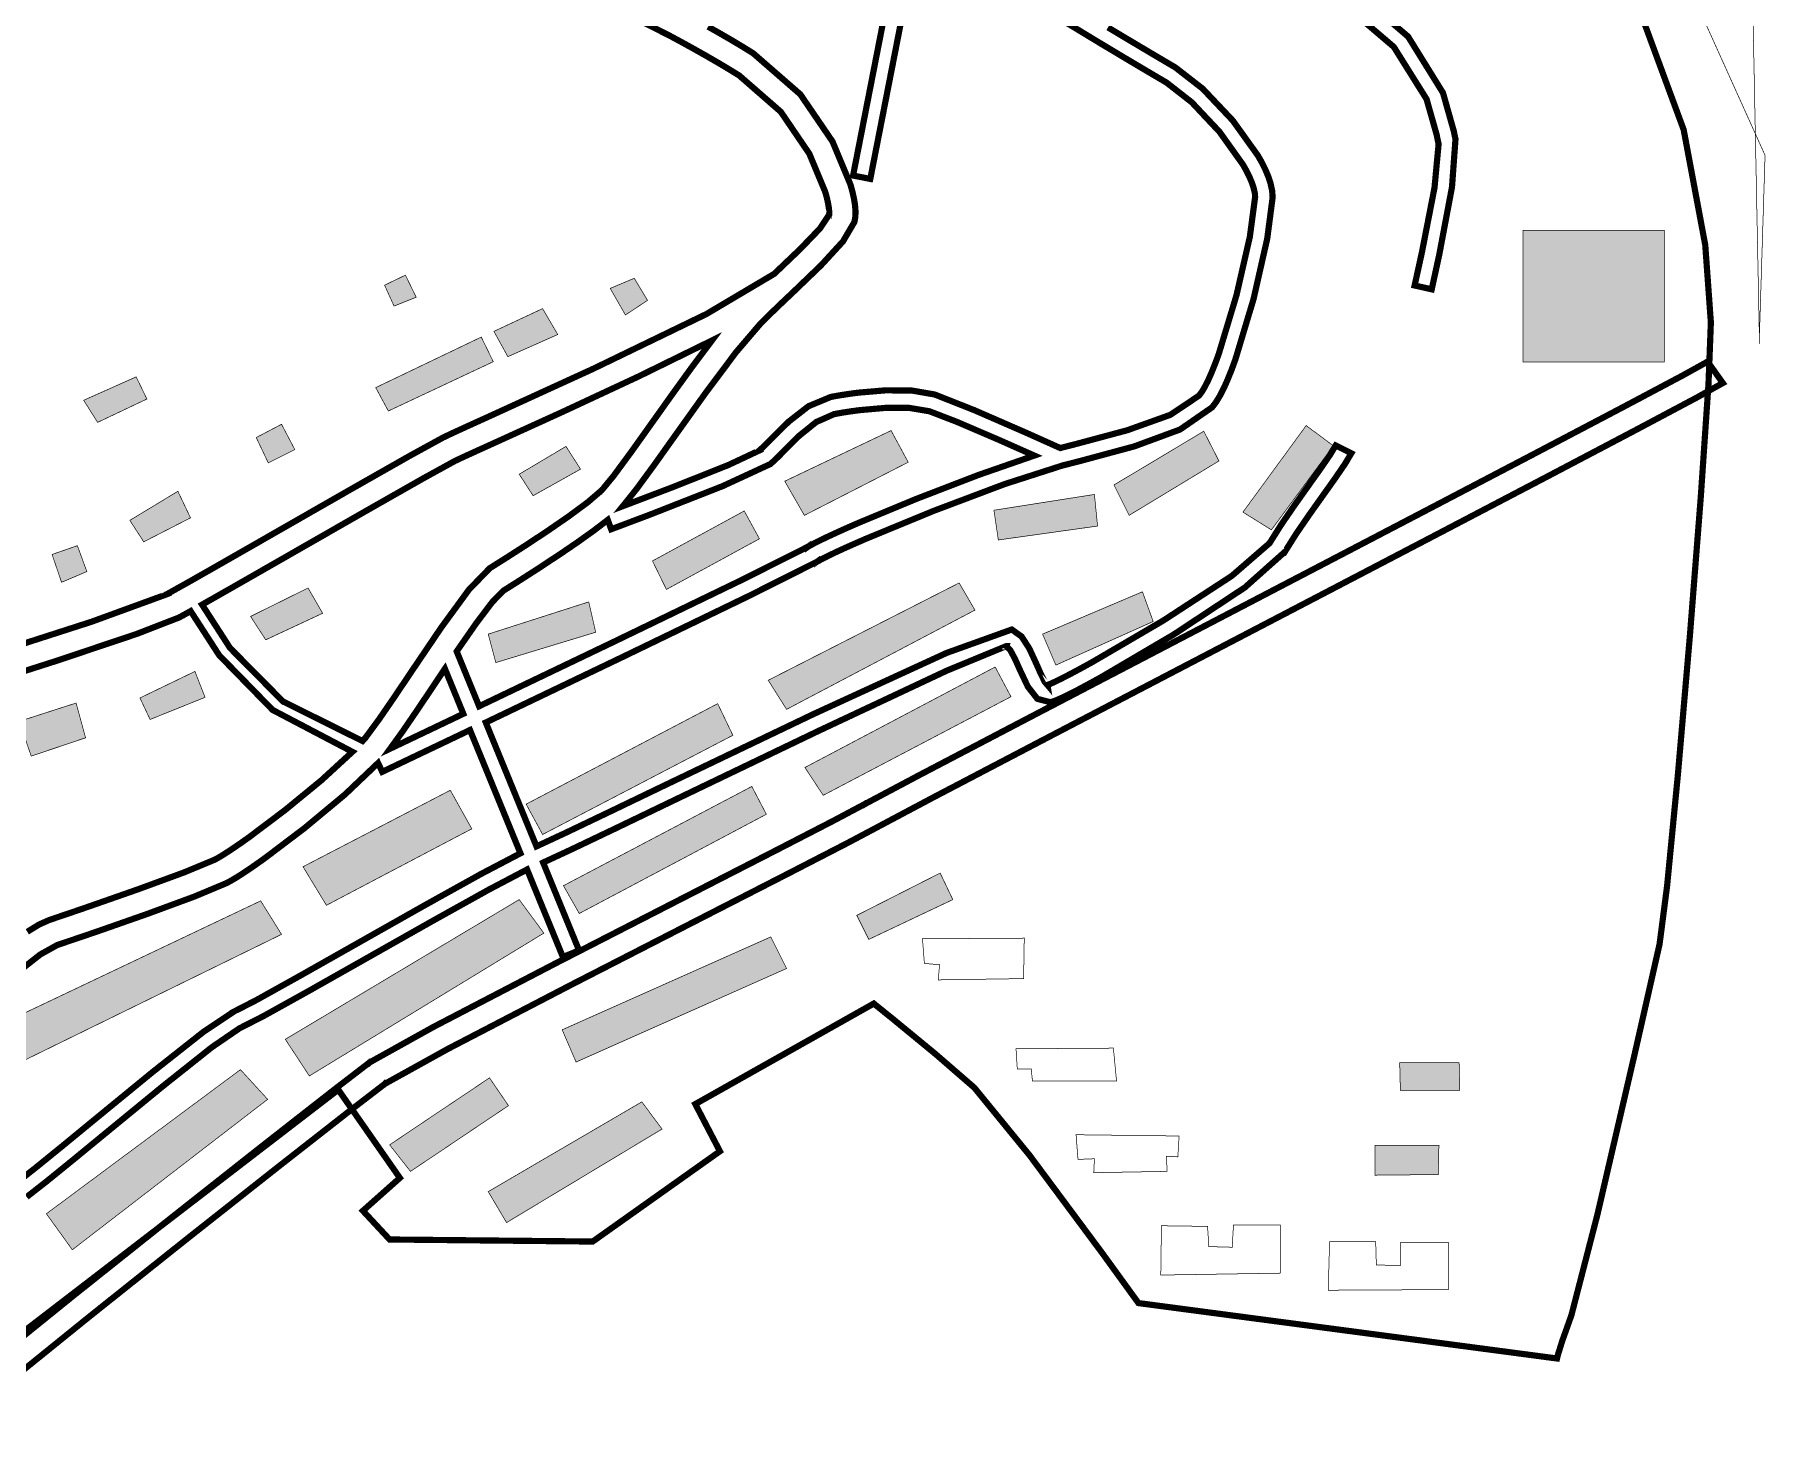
# Model space of a CAD drawing. Extents: x -14.6 to 30.8, y -26 to 29.
# Drawn here: x 23.08 to 30.84, y -12.91 to -6.64 of the extents above; entities that cross this region are included whole.
import ezdxf

# ---------------------------------------------------------------- set-up
doc = ezdxf.new("R2010")
doc.units = 0
doc.header["$LTSCALE"] = 0.000394
doc.linetypes.add('DASHED', pattern=[3e-06, 2e-06, -1e-06])
for name, color, linetype in [('CW_1001', 7, 'CONTINUOUS'), ('CW_1002', 7, 'CONTINUOUS'), ('CW_2001', 7, 'CONTINUOUS'), ('CW_2002', 7, 'CONTINUOUS'), ('CW_2006', 7, 'CONTINUOUS'), ('CW_2007', 7, 'CONTINUOUS')]:
    doc.layers.add(name, color=color, linetype=linetype)

msp = doc.modelspace()

# ---------------------------------------------------------------- linework, layer by layer
at = {"layer": 'CW_1001', "color": 1, "linetype": 'DASHED', "const_width": 0.02778}
msp.add_lwpolyline([(30.242988, -6.449752), (30.470622, -7.066886), (30.567401, -7.583834), (30.592618, -7.931079), (30.581969, -8.206591), (30.547296, -8.71519), (30.49831, -9.338799), (30.444724, -9.959341), (30.396249, -10.45874), (30.362598, -10.718917), (30.251848, -11.207922), (30.083849, -11.932058), (29.966965, -12.38426), (29.925731, -12.499781), (29.906989, -12.560097), (29.902559, -12.577476), (28.025598, -12.329055), (27.863392, -12.105169), (27.537616, -11.666598), (27.289535, -11.362972), (27.115402, -11.212011), (26.926956, -11.056961), (26.838697, -10.98574), (26.038228, -11.436579), (26.148638, -11.648197), (25.578189, -12.053031), (24.667311, -12.043831), (24.547701, -11.91502), (24.713315, -11.767807), (24.437291, -11.372173), (22.449921, -12.899504)], dxfattribs=at)
at = {"layer": 'CW_1002', "color": 1, "linetype": 'CONTINUOUS', "const_width": 0.007874}
for points in [[(27.041866, -6.168949), (26.823012, -7.287425), (26.745807, -7.272354), (26.97137, -6.119598)], [(28.883559, -6.348339), (29.234733, -6.649158), (29.391368, -6.90154), (29.440051, -7.074236), (29.442638, -7.087513), (29.445037, -7.098939), (29.447382, -7.108319), (29.447406, -7.108402), (29.431641, -7.324157), (29.374453, -7.627722), (29.34072, -7.782583), (29.26413, -7.765354), (29.296869, -7.616268), (29.353278, -7.32705), (29.371744, -7.129929), (29.37172, -7.129846), (29.368742, -7.118062), (29.365862, -7.104466), (29.362846, -7.089), (29.317629, -6.929637), (29.170788, -6.695434), (28.84039, -6.41378)], [(22.715624, -9.471577), (23.330936, -9.27338), (23.667016, -9.150724), (23.667083, -9.150697), (23.667079, -9.150693), (23.780372, -9.087348), (23.968329, -8.980204), (24.198898, -8.848138), (24.50238, -8.674387), (24.759492, -8.528374), (24.906803, -8.44761), (24.90685, -8.447587), (24.949515, -8.427302), (25.016955, -8.39641), (25.106016, -8.356035), (25.580406, -8.139002), (26.088015, -7.893483), (26.392201, -7.713185), (26.396429, -7.709201), (26.509375, -7.601346), (26.596521, -7.510639), (26.63837, -7.448276), (26.638394, -7.448193), (26.638445, -7.448209), (26.639055, -7.442065), (26.638676, -7.432259), (26.637307, -7.418953), (26.633866, -7.397386), (26.628555, -7.373214), (26.621358, -7.34672), (26.549645, -7.17452), (26.421812, -6.986557), (26.235146, -6.823732), (26.234933, -6.823598), (26.190122, -6.795948), (26.141355, -6.766879), (26.089102, -6.736622), (26.033417, -6.70516), (25.978418, -6.674796), (25.924402, -6.645661), (25.632746, -6.497735)], [(26.147693, -6.634197), (26.199218, -6.664082), (26.249332, -6.69405), (26.297681, -6.723945), (26.297894, -6.724079), (26.509123, -6.907999), (26.653557, -7.119771), (26.73439, -7.3135), (26.743455, -7.34688), (26.75015, -7.377386), (26.754496, -7.404654), (26.756719, -7.433505), (26.755835, -7.458867), (26.75189, -7.48026), (26.75189, -7.480492), (26.751866, -7.480575), (26.700367, -7.56794), (26.602181, -7.674928), (26.477169, -7.795012), (26.42972, -7.839921), (26.381385, -7.886276), (26.332248, -7.93461), (26.332083, -7.934776), (26.22108, -8.064676), (26.085336, -8.246156), (25.944583, -8.443059), (25.852035, -8.572913), (25.772849, -8.680825), (25.713146, -8.755075), (25.939154, -8.66905), (26.186157, -8.570728), (26.32537, -8.505346), (26.325311, -8.505272), (26.340958, -8.491407), (26.359596, -8.47303), (26.380744, -8.451346), (26.456565, -8.376429), (26.546192, -8.306717), (26.64622, -8.265161), (26.646346, -8.265138), (26.664011, -8.261889), (26.683416, -8.25855), (26.704504, -8.25515), (26.727029, -8.251737), (26.748833, -8.248663), (26.769665, -8.245988), (26.891248, -8.235651), (27.010305, -8.236698), (27.111748, -8.254335), (27.287481, -8.323695), (27.519074, -8.424519), (27.675028, -8.494417), (27.696714, -8.488829), (27.721221, -8.482543), (27.747165, -8.475898), (27.975715, -8.414519), (28.168036, -8.345681), (28.296953, -8.259606), (28.296976, -8.259579), (28.309833, -8.242587), (28.323529, -8.21955), (28.337921, -8.191059), (28.353745, -8.155537), (28.369782, -8.115566), (28.385898, -8.071768), (28.465325, -7.808633), (28.525116, -7.547006), (28.548724, -7.369181), (28.548724, -7.369138), (28.548878, -7.369138), (28.547072, -7.349128), (28.541853, -7.32673), (28.533504, -7.302248), (28.522736, -7.276994), (28.509633, -7.250686), (28.494421, -7.223547), (28.388958, -7.075996), (28.2645, -6.943671), (28.151717, -6.855516), (28.151598, -6.855445), (28.124249, -6.839428), (28.086504, -6.817208), (28.040079, -6.789756), (27.986848, -6.758135), (27.922946, -6.720007), (27.848626, -6.67548), (27.575844, -6.510002)], [(27.888917, -6.608118), (27.955803, -6.648166), (28.020259, -6.686582), (28.080063, -6.722087), (28.128852, -6.750949), (28.16609, -6.772891), (28.191016, -6.787496), (28.191244, -6.787634), (28.313977, -6.883203), (28.448668, -7.025679), (28.562091, -7.18387), (28.579342, -7.214684), (28.594299, -7.244788), (28.606709, -7.273949), (28.617896, -7.307344), (28.62489, -7.339181), (28.627311, -7.369138), (28.627465, -7.369138), (28.627465, -7.369181), (28.603188, -7.5549), (28.541702, -7.826322), (28.460024, -8.097909), (28.443038, -8.144025), (28.425978, -8.186458), (28.408969, -8.224587), (28.39103, -8.259765), (28.373141, -8.28918), (28.355417, -8.312177), (28.355394, -8.312205), (28.212087, -8.411368), (28.00711, -8.486913), (27.766543, -8.551866), (27.741928, -8.55818), (27.714382, -8.565286), (27.681323, -8.573878), (27.681016, -8.574035), (27.680906, -8.574063), (27.680886, -8.573992), (27.425818, -8.655977), (27.105462, -8.776873), (26.802264, -8.901835), (26.750922, -8.924228), (26.705521, -8.944497), (26.666717, -8.962362), (26.633115, -8.978482), (26.605411, -8.992538), (26.584193, -9.00428), (26.584193, -9.004276), (26.58415, -9.004307), (26.281233, -9.156458), (25.707538, -9.433759), (25.098646, -9.725256), (25.326063, -10.28087), (25.456252, -10.220247), (25.654351, -10.125629), (25.901413, -10.006783), (26.568294, -9.687568), (27.165031, -9.413398), (27.457469, -9.30828), (27.45761, -9.308327), (27.457764, -9.308327), (27.501711, -9.340004), (27.536233, -9.393601), (27.56587, -9.457764), (27.587345, -9.506197), (27.605494, -9.542887), (27.61728, -9.556756), (27.617276, -9.556732), (27.628784, -9.552726), (27.649753, -9.543262), (27.67928, -9.528815), (27.719018, -9.508383), (27.765664, -9.483462), (27.818256, -9.454563), (28.136464, -9.268403), (28.444733, -9.067475), (28.613634, -8.921024), (28.613689, -8.920929), (28.613689, -8.920776), (28.665449, -8.838568), (28.727231, -8.748507), (28.791248, -8.658402), (28.843136, -8.585439), (28.884744, -8.524809), (28.910197, -8.482673), (28.980323, -8.517736), (28.952268, -8.564817), (28.908747, -8.628604), (28.855224, -8.703921), (28.792744, -8.791868), (28.73238, -8.879882), (28.681665, -8.960453), (28.681598, -8.960413), (28.50314, -9.119438), (28.183885, -9.330556), (27.856398, -9.523154), (27.803512, -9.552196), (27.755832, -9.577634), (27.714343, -9.598941), (27.67766, -9.616587), (27.649368, -9.628543), (27.630504, -9.634244), (27.63035, -9.634244), (27.630209, -9.634268), (27.572364, -9.619227), (27.529497, -9.564392), (27.493894, -9.489134), (27.472167, -9.440673), (27.451407, -9.401814), (27.43285, -9.38276), (27.432866, -9.382713), (27.432862, -9.382713), (27.166417, -9.49262), (26.588609, -9.764054), (25.935555, -10.077524), (25.687928, -10.19663), (25.488564, -10.291793), (25.355787, -10.353492), (25.517051, -10.747488), (25.444461, -10.777016), (25.283811, -10.38452), (25.111082, -10.475466), (24.85374, -10.618774), (24.56278, -10.783335), (24.304639, -10.92933), (24.101828, -11.04201), (23.994567, -11.096622), (23.994413, -11.096622), (23.99435, -11.096646), (23.870534, -11.181462), (23.649051, -11.357552), (23.391815, -11.568508), (23.25073, -11.684509), (23.129663, -11.782882), (23.039972, -11.853122)], [(22.845941, -12.622122), (23.248139, -12.296941), (23.688182, -11.946298), (24.100236, -11.621058), (24.41847, -11.372087), (24.577051, -11.250248), (24.577055, -11.250252), (24.577083, -11.250224), (24.864249, -11.090364), (25.425881, -10.798154), (26.067646, -10.468996), (26.403304, -10.297052), (26.659563, -10.164892), (26.796783, -10.091953), (26.79685, -10.092067), (26.797079, -10.091913), (27.044499, -9.960414), (27.574397, -9.683041), (28.27572, -9.31698), (28.804435, -9.041069), (29.32496, -8.769186), (29.799932, -8.520582), (30.191986, -8.314508), (30.46376, -8.170218), (30.57789, -8.106961), (30.646173, -8.202929), (30.52934, -8.268051), (30.25504, -8.413964), (29.860622, -8.621454), (29.383437, -8.871308), (28.860833, -9.144311), (28.330161, -9.421248), (27.632707, -9.785294), (27.104709, -10.061692), (26.855685, -10.194071), (26.855374, -10.194378), (26.720191, -10.266071), (26.461614, -10.399342), (26.121165, -10.573728), (25.484196, -10.900387), (24.92789, -11.18956), (24.646287, -11.345728), (24.646283, -11.345724), (24.646256, -11.345752), (24.4885, -11.466983), (24.171551, -11.715), (23.760922, -12.039175), (23.322128, -12.388877), (22.920681, -12.713476)], [(23.042514, -10.663875), (23.094989, -10.63164), (23.140724, -10.611181), (23.140795, -10.611157), (23.151769, -10.607456), (23.177184, -10.598848), (23.218717, -10.584764), (23.245457, -10.575653), (23.280879, -10.563516), (23.325693, -10.548098), (23.541246, -10.472624), (23.746785, -10.397156), (23.882929, -10.340587), (23.882976, -10.340563), (23.899074, -10.331775), (23.919825, -10.319236), (23.944815, -10.303236), (23.974839, -10.283233), (24.006358, -10.261513), (24.038988, -10.238346), (24.198043, -10.11846), (24.361617, -9.984364), (24.500559, -9.85674), (24.142553, -9.668786), (23.903162, -9.423791), (23.775059, -9.225693), (23.754693, -9.237057), (23.737248, -9.246697), (23.722906, -9.254504), (23.722839, -9.254531), (23.722843, -9.254535), (23.534615, -9.327595), (23.179574, -9.446819), (22.739929, -9.587331)], [(22.992909, -11.790374), (23.081298, -11.721124), (23.201527, -11.623411), (23.341988, -11.507917), (23.604271, -11.293012), (23.832723, -11.112616), (23.966902, -11.023161), (23.966882, -11.02311), (24.069481, -10.970404), (24.268829, -10.859416), (24.524024, -10.715051), (24.816735, -10.549529), (25.076784, -10.404894), (25.254094, -10.311917), (25.027811, -9.759067), (24.823922, -9.856287), (24.685949, -9.921993), (24.63437, -9.946531), (24.615685, -9.906937), (24.467789, -10.047694), (24.285958, -10.19887), (24.107728, -10.33385), (24.071208, -10.359844), (24.038293, -10.382649), (24.009406, -10.401969), (23.981799, -10.419527), (23.957058, -10.434217), (23.935575, -10.445752), (23.935528, -10.445776), (23.79251, -10.505671), (23.582312, -10.583203), (23.363984, -10.659752), (23.332374, -10.6706), (23.296031, -10.683), (23.256551, -10.696417), (23.238262, -10.702576), (23.211129, -10.711658), (23.177709, -10.722811), (23.177638, -10.722835), (23.10073, -10.765665), (23.00012, -10.844802)]]:
    msp.add_lwpolyline(points, dxfattribs=at)
for points in [[(23.826303, -9.19685), (23.951629, -9.390838), (24.189091, -9.63081), (24.54602, -9.808386), (24.55286, -9.800447), (24.559289, -9.792739), (24.565287, -9.785268), (24.565291, -9.785272), (24.565339, -9.785201), (24.620941, -9.709618), (24.688269, -9.611735), (24.762929, -9.500504), (24.898839, -9.29957), (25.023332, -9.129329), (25.11626, -9.033516), (25.181084, -8.992734), (25.270352, -8.935548), (25.370614, -8.86948), (25.469612, -8.801369), (25.556046, -8.737472), (25.617587, -8.684657), (25.61761, -8.684634), (25.617724, -8.684748), (25.671453, -8.619824), (25.751392, -8.511175), (25.848614, -8.374776), (25.936974, -8.250634), (26.026512, -8.126918), (26.112685, -8.012122), (25.78418, -8.173201), (25.444429, -8.331586), (25.154457, -8.463531), (25.063215, -8.504876), (24.996404, -8.535373), (24.959449, -8.552776), (24.959402, -8.552799), (24.818054, -8.630617), (24.56213, -8.776123), (24.257488, -8.950563), (24.094989, -9.043663), (23.947839, -9.127779)], [(27.558504, -8.528169), (27.391752, -8.454257), (27.213901, -8.378026), (27.088063, -8.329382), (26.998753, -8.314522), (26.89086, -8.314318), (26.778894, -8.324114), (26.756048, -8.327), (26.735255, -8.329857), (26.716496, -8.332661), (26.697824, -8.335695), (26.679203, -8.338937), (26.660803, -8.342343), (26.660677, -8.342366), (26.58081, -8.377678), (26.504249, -8.439276), (26.437028, -8.506094), (26.414024, -8.529658), (26.393199, -8.550076), (26.374524, -8.566476), (26.37437, -8.566476), (26.374311, -8.566524), (26.160932, -8.665197), (25.832403, -8.794099), (25.661122, -8.858563), (25.645626, -8.81678), (25.583491, -8.864351), (25.512095, -8.915381), (25.436126, -8.967291), (25.332233, -9.035822), (25.242475, -9.093394), (25.178543, -9.133634), (25.128595, -9.184255), (25.055556, -9.28069), (24.968122, -9.406358), (25.068843, -9.652433), (25.675059, -9.362239), (26.244582, -9.087016), (26.544165, -8.936638), (26.544165, -8.936642), (26.544209, -8.93661), (26.566953, -8.924038), (26.59693, -8.908847), (26.633496, -8.891315), (26.67613, -8.871626), (26.722223, -8.850957), (26.771201, -8.829551), (27.028435, -8.722904), (27.307945, -8.615226)], [(24.670031, -9.842555), (24.754205, -9.802474), (24.865106, -9.749627), (24.998004, -9.686244), (24.91539, -9.484398), (24.897116, -9.511645), (24.87888, -9.538892), (24.86074, -9.566016), (24.789791, -9.671771), (24.725017, -9.766383)]]:
    msp.add_lwpolyline(points, close=True, dxfattribs=at)
at = {"layer": 'CW_2001', "color": 1, "linetype": 'CONTINUOUS', "const_width": 0.003}
for points in [[(24.644787, -7.764252), (24.738331, -7.718898), (24.78652, -7.81811), (24.687307, -7.857795)], [(25.656756, -7.778425), (25.764472, -7.733071), (25.824, -7.832283), (25.724787, -7.89748)], [(25.135181, -7.971181), (25.197543, -8.084567), (25.42148, -7.985354), (25.353449, -7.869134)], [(24.605102, -8.223465), (24.661795, -8.328346), (25.132346, -8.107244), (25.078488, -7.996693)], [(23.295496, -8.280157), (23.357858, -8.37937), (23.578961, -8.274488), (23.530772, -8.175276)], [(24.069354, -8.447402), (24.18274, -8.387874), (24.242268, -8.50126), (24.123213, -8.560787)], [(26.439484, -8.643114), (26.52748, -8.796398), (26.993008, -8.557957), (26.916366, -8.416028)], [(27.915969, -8.66), (28.318488, -8.419055), (28.38652, -8.552283), (27.984, -8.796063)], [(28.494236, -8.78189), (28.777701, -8.393543), (28.899591, -8.484252), (28.621795, -8.86126)], [(25.248567, -8.611811), (25.458331, -8.487087), (25.523528, -8.589134), (25.310929, -8.708189)], [(23.502425, -8.81874), (23.717858, -8.688346), (23.774551, -8.807402), (23.564787, -8.915118)], [(27.377386, -8.773386), (27.828094, -8.70252), (27.842268, -8.844252), (27.397228, -8.906614)], [(25.84622, -9.000776), (25.908669, -9.128512), (26.325941, -8.901425), (26.257815, -8.776528)], [(23.153764, -8.971811), (23.196283, -9.096535), (23.309669, -9.048346), (23.26715, -8.932126)], [(24.043843, -9.249606), (24.301795, -9.122047), (24.366992, -9.235433), (24.111874, -9.354488)], [(26.365417, -9.535906), (27.22148, -9.09937), (27.292346, -9.22126), (26.447622, -9.666299)], [(27.595654, -9.328976), (28.043528, -9.139055), (28.091717, -9.272283), (27.655181, -9.467874)], [(25.109669, -9.328976), (25.560378, -9.184409), (25.591559, -9.320472), (25.143685, -9.456535)], [(23.54778, -9.615276), (23.794394, -9.49622), (23.839748, -9.612441), (23.593134, -9.711654)], [(26.529827, -9.927087), (27.383055, -9.476378), (27.453921, -9.609606), (26.612031, -10.051811)], [(23.006362, -9.720157), (23.26148, -9.637953), (23.304, -9.793858), (23.06022, -9.876063)], [(25.279748, -10.091496), (26.138646, -9.640787), (26.206677, -9.78252), (25.353449, -10.227559)], [(25.446992, -10.457165), (26.291717, -10.012126), (26.356913, -10.13685), (25.517858, -10.58189)], [(24.279118, -10.372126), (24.939591, -10.029134), (25.035969, -10.202047), (24.384, -10.545039)], [(26.762268, -10.590394), (27.136441, -10.400472), (27.193134, -10.519528), (26.816126, -10.69811)], [(22.728567, -11.171496), (24.089197, -10.525197), (24.18274, -10.675433), (22.816441, -11.344409)], [(24.199748, -11.145984), (25.248567, -10.519528), (25.359118, -10.669764), (24.307465, -11.310394)], [(25.441323, -11.103465), (26.376756, -10.686772), (26.447622, -10.828504), (25.503685, -11.248031)], [(27.057071, -10.695276), (27.065575, -10.805827), (27.133606, -10.811496), (27.127937, -10.879528), (27.510614, -10.873858), (27.513449, -10.692441)], [(27.476598, -11.188504), (27.913134, -11.185669), (27.927307, -11.333071), (27.550299, -11.333071), (27.54463, -11.279213), (27.482268, -11.279213)], [(29.197228, -11.250866), (29.200063, -11.375591), (29.46652, -11.375591), (29.463685, -11.250866)], [(23.128252, -11.928346), (23.998488, -11.282047), (24.120378, -11.415276), (23.244472, -12.089921)], [(24.667465, -11.61937), (25.115339, -11.318898), (25.200378, -11.443622), (24.761008, -11.738425)], [(25.109669, -11.829134), (25.798488, -11.426614), (25.889197, -11.548504), (25.191874, -11.968031)], [(27.74589, -11.574016), (28.207937, -11.579685), (28.202268, -11.673228), (28.151244, -11.670394), (28.154079, -11.738425), (27.82526, -11.744094), (27.828094, -11.681732), (27.754394, -11.684567)], [(29.086677, -11.622205), (29.372976, -11.622205), (29.370142, -11.752598), (29.086677, -11.755433)], [(28.128567, -11.982205), (28.335496, -11.985039), (28.341165, -12.075748), (28.446047, -12.078583), (28.451717, -11.97937), (28.66148, -11.97937), (28.66148, -12.194803), (28.125732, -12.203307)], [(28.882583, -12.053071), (29.089512, -12.053071), (29.092346, -12.157953), (29.200063, -12.160787), (29.200063, -12.05874), (29.415496, -12.055906), (29.415496, -12.268504), (28.876913, -12.271339)]]:
    msp.add_lwpolyline(points, close=True, dxfattribs=at)
at = {"layer": 'CW_2001', "color": 1, "linetype": 'CONTINUOUS'}
for points in [[(24.644787, -7.764252), (24.738331, -7.718898), (24.687307, -7.857795), (24.78652, -7.81811)], [(25.656756, -7.778425), (25.764472, -7.733071), (25.724787, -7.89748), (25.824, -7.832283)], [(25.135181, -7.971181), (25.197543, -8.084567), (25.353449, -7.869134), (25.42148, -7.985354)], [(24.605102, -8.223465), (24.661795, -8.328346), (25.078488, -7.996693), (25.132346, -8.107244)], [(23.295496, -8.280157), (23.357858, -8.37937), (23.530772, -8.175276), (23.578961, -8.274488)], [(24.069354, -8.447402), (24.18274, -8.387874), (24.123213, -8.560787), (24.242268, -8.50126)], [(26.439484, -8.643114), (26.52748, -8.796398), (26.916366, -8.416028), (26.993008, -8.557957)], [(27.915969, -8.66), (28.318488, -8.419055), (27.984, -8.796063), (28.38652, -8.552283)], [(28.494236, -8.78189), (28.777701, -8.393543), (28.621795, -8.86126), (28.899591, -8.484252)], [(25.248567, -8.611811), (25.458331, -8.487087), (25.310929, -8.708189), (25.523528, -8.589134)], [(23.502425, -8.81874), (23.717858, -8.688346), (23.564787, -8.915118), (23.774551, -8.807402)], [(27.377386, -8.773386), (27.828094, -8.70252), (27.397228, -8.906614), (27.842268, -8.844252)], [(25.84622, -9.000776), (25.908669, -9.128512), (26.257815, -8.776528), (26.325941, -8.901425)], [(23.153764, -8.971811), (23.196283, -9.096535), (23.26715, -8.932126), (23.309669, -9.048346)], [(24.043843, -9.249606), (24.301795, -9.122047), (24.111874, -9.354488), (24.366992, -9.235433)], [(26.365417, -9.535906), (27.22148, -9.09937), (26.447622, -9.666299), (27.292346, -9.22126)], [(27.595654, -9.328976), (28.043528, -9.139055), (27.655181, -9.467874), (28.091717, -9.272283)], [(25.109669, -9.328976), (25.560378, -9.184409), (25.143685, -9.456535), (25.591559, -9.320472)], [(23.54778, -9.615276), (23.794394, -9.49622), (23.593134, -9.711654), (23.839748, -9.612441)], [(26.529827, -9.927087), (27.383055, -9.476378), (26.612031, -10.051811), (27.453921, -9.609606)], [(23.006362, -9.720157), (23.26148, -9.637953), (23.06022, -9.876063), (23.304, -9.793858)], [(25.279748, -10.091496), (26.138646, -9.640787), (25.353449, -10.227559), (26.206677, -9.78252)], [(25.446992, -10.457165), (26.291717, -10.012126), (25.517858, -10.58189), (26.356913, -10.13685)], [(24.279118, -10.372126), (24.939591, -10.029134), (24.384, -10.545039), (25.035969, -10.202047)], [(26.762268, -10.590394), (27.136441, -10.400472), (26.816126, -10.69811), (27.193134, -10.519528)], [(22.728567, -11.171496), (24.089197, -10.525197), (22.816441, -11.344409), (24.18274, -10.675433)], [(24.199748, -11.145984), (25.248567, -10.519528), (24.307465, -11.310394), (25.359118, -10.669764)], [(25.441323, -11.103465), (26.376756, -10.686772), (25.503685, -11.248031), (26.447622, -10.828504)], [(29.197228, -11.250866), (29.200063, -11.375591), (29.463685, -11.250866), (29.46652, -11.375591)], [(23.128252, -11.928346), (23.998488, -11.282047), (23.244472, -12.089921), (24.120378, -11.415276)], [(24.667465, -11.61937), (25.115339, -11.318898), (24.761008, -11.738425), (25.200378, -11.443622)], [(25.109669, -11.829134), (25.798488, -11.426614), (25.191874, -11.968031), (25.889197, -11.548504)], [(29.086677, -11.622205), (29.372976, -11.622205), (29.086677, -11.755433), (29.370142, -11.752598)]]:
    msp.add_solid(points, dxfattribs=at)
at = {"layer": 'CW_2002', "color": 1, "linetype": 'CONTINUOUS', "const_width": 0.003}
msp.add_lwpolyline([(12.97663, 10.62648), (13.282346, 10.320764), (13.81735, 9.938618), (19.753346, 6.906929), (21.613122, 6.193591), (23.218134, 5.403823), (24.313618, 4.563102), (24.72124, 3.696906), (24.899575, 2.856185), (25.128862, 1.429508), (25.434579, 0.308547), (25.816724, -0.634079), (26.224346, -0.532173), (26.453634, -0.812413), (28.746508, -3.640291), (29.43437, -3.818626), (29.765563, -4.047913), (29.459846, -4.990539), (30.249614, -5.882213), (30.835571, -7.181508), (30.810094, -7.996752), (30.304134, 17.554724)], dxfattribs=at)
at = {"layer": 'CW_2006', "color": 1, "linetype": 'CONTINUOUS', "const_width": 0.003}
msp.add_lwpolyline([(29.75022, -8.108228), (30.383772, -8.108228), (30.383772, -7.51822), (29.75022, -7.51822)], close=True, dxfattribs=at)
at = {"layer": 'CW_2006', "color": 4}
msp.add_solid([(29.75022, -8.108228), (30.383772, -8.108228), (29.75022, -7.51822), (30.383772, -7.51822)], dxfattribs=at)
at = {"layer": 'CW_2007', "color": 2, "linetype": 'CONTINUOUS', "const_width": 0.02778}
for points in [[(27.041866, -6.168949), (26.823012, -7.287425), (26.745807, -7.272354), (26.97137, -6.119598)], [(28.883559, -6.348339), (29.234733, -6.649158), (29.391368, -6.90154), (29.440051, -7.074236), (29.442638, -7.087513), (29.445037, -7.098939), (29.447382, -7.108319), (29.447406, -7.108402), (29.431641, -7.324157), (29.374453, -7.627722), (29.34072, -7.782583), (29.26413, -7.765354), (29.296869, -7.616268), (29.353278, -7.32705), (29.371744, -7.129929), (29.37172, -7.129846), (29.368742, -7.118062), (29.365862, -7.104466), (29.362846, -7.089), (29.317629, -6.929637), (29.170788, -6.695434), (28.84039, -6.41378)], [(22.715624, -9.471577), (23.330936, -9.27338), (23.667016, -9.150724), (23.667083, -9.150697), (23.667079, -9.150693), (23.780372, -9.087348), (23.968329, -8.980204), (24.198898, -8.848138), (24.50238, -8.674387), (24.759492, -8.528374), (24.906803, -8.44761), (24.90685, -8.447587), (24.949515, -8.427302), (25.016955, -8.39641), (25.106016, -8.356035), (25.580406, -8.139002), (26.088015, -7.893483), (26.392201, -7.713185), (26.396429, -7.709201), (26.509375, -7.601346), (26.596521, -7.510639), (26.63837, -7.448276), (26.638394, -7.448193), (26.638445, -7.448209), (26.639055, -7.442065), (26.638676, -7.432259), (26.637307, -7.418953), (26.633866, -7.397386), (26.628555, -7.373214), (26.621358, -7.34672), (26.549645, -7.17452), (26.421812, -6.986557), (26.235146, -6.823732), (26.234933, -6.823598), (26.190122, -6.795948), (26.141355, -6.766879), (26.089102, -6.736622), (26.033417, -6.70516), (25.978418, -6.674796), (25.924402, -6.645661), (25.632746, -6.497735)], [(26.09551, -6.604789), (26.147693, -6.634197), (26.199218, -6.664082), (26.249332, -6.69405), (26.297681, -6.723945), (26.297894, -6.724079), (26.509123, -6.907999), (26.653557, -7.119771), (26.73439, -7.3135), (26.743455, -7.34688), (26.75015, -7.377386), (26.754496, -7.404654), (26.756719, -7.433505), (26.755835, -7.458867), (26.75189, -7.48026), (26.75189, -7.480492), (26.751866, -7.480575), (26.700367, -7.56794), (26.602181, -7.674928), (26.477169, -7.795012), (26.42972, -7.839921), (26.381385, -7.886276), (26.332248, -7.93461), (26.332083, -7.934776), (26.22108, -8.064676), (26.085336, -8.246156), (25.944583, -8.443059), (25.852035, -8.572913), (25.772849, -8.680825), (25.713146, -8.755075), (25.939154, -8.66905), (26.186157, -8.570728), (26.32537, -8.505346), (26.325311, -8.505272), (26.340958, -8.491407), (26.359596, -8.47303), (26.380744, -8.451346), (26.456565, -8.376429), (26.546192, -8.306717), (26.64622, -8.265161), (26.646346, -8.265138), (26.664011, -8.261889), (26.683416, -8.25855), (26.704504, -8.25515), (26.727029, -8.251737), (26.748833, -8.248663), (26.769665, -8.245988), (26.891248, -8.235651), (27.010305, -8.236698), (27.111748, -8.254335), (27.287481, -8.323695), (27.519074, -8.424519), (27.675028, -8.494417), (27.696714, -8.488829), (27.721221, -8.482543), (27.747165, -8.475898), (27.975715, -8.414519), (28.168036, -8.345681), (28.296953, -8.259606), (28.296976, -8.259579), (28.309833, -8.242587), (28.323529, -8.21955), (28.337921, -8.191059), (28.353745, -8.155537), (28.369782, -8.115566), (28.385898, -8.071768), (28.465325, -7.808633), (28.525116, -7.547006), (28.548724, -7.369181), (28.548724, -7.369138), (28.548878, -7.369138), (28.547072, -7.349128), (28.541853, -7.32673), (28.533504, -7.302248), (28.522736, -7.276994), (28.509633, -7.250686), (28.494421, -7.223547), (28.388958, -7.075996), (28.2645, -6.943671), (28.151717, -6.855516), (28.151598, -6.855445), (28.124249, -6.839428), (28.086504, -6.817208), (28.040079, -6.789756), (27.986848, -6.758135), (27.922946, -6.720007), (27.848626, -6.67548), (27.575844, -6.510002)], [(27.888917, -6.608118), (27.955803, -6.648166), (28.020259, -6.686582), (28.080063, -6.722087), (28.128852, -6.750949), (28.16609, -6.772891), (28.191016, -6.787496), (28.191244, -6.787634), (28.313977, -6.883203), (28.448668, -7.025679), (28.562091, -7.18387), (28.579342, -7.214684), (28.594299, -7.244788), (28.606709, -7.273949), (28.617896, -7.307344), (28.62489, -7.339181), (28.627311, -7.369138), (28.627465, -7.369138), (28.627465, -7.369181), (28.603188, -7.5549), (28.541702, -7.826322), (28.460024, -8.097909), (28.443038, -8.144025), (28.425978, -8.186458), (28.408969, -8.224587), (28.39103, -8.259765), (28.373141, -8.28918), (28.355417, -8.312177), (28.355394, -8.312205), (28.212087, -8.411368), (28.00711, -8.486913), (27.766543, -8.551866), (27.741928, -8.55818), (27.714382, -8.565286), (27.681323, -8.573878), (27.681016, -8.574035), (27.680906, -8.574063), (27.680886, -8.573992), (27.425818, -8.655977), (27.105462, -8.776873), (26.802264, -8.901835), (26.750922, -8.924228), (26.705521, -8.944497), (26.666717, -8.962362), (26.633115, -8.978482), (26.605411, -8.992538), (26.584193, -9.00428), (26.584193, -9.004276), (26.58415, -9.004307), (26.281233, -9.156458), (25.707538, -9.433759), (25.098646, -9.725256), (25.326063, -10.28087), (25.456252, -10.220247), (25.654351, -10.125629), (25.901413, -10.006783), (26.568294, -9.687568), (27.165031, -9.413398), (27.457469, -9.30828), (27.45761, -9.308327), (27.457764, -9.308327), (27.501711, -9.340004), (27.536233, -9.393601), (27.56587, -9.457764), (27.587345, -9.506197), (27.605494, -9.542887), (27.61728, -9.556756), (27.617276, -9.556732), (27.628784, -9.552726), (27.649753, -9.543262), (27.67928, -9.528815), (27.719018, -9.508383), (27.765664, -9.483462), (27.818256, -9.454563), (28.136464, -9.268403), (28.444733, -9.067475), (28.613634, -8.921024), (28.613689, -8.920929), (28.613689, -8.920776), (28.665449, -8.838568), (28.727231, -8.748507), (28.791248, -8.658402), (28.843136, -8.585439), (28.884744, -8.524809), (28.910197, -8.482673), (28.980323, -8.517736), (28.952268, -8.564817), (28.908747, -8.628604), (28.855224, -8.703921), (28.792744, -8.791868), (28.73238, -8.879882), (28.681665, -8.960453), (28.681598, -8.960413), (28.50314, -9.119438), (28.183885, -9.330556), (27.856398, -9.523154), (27.803512, -9.552196), (27.755832, -9.577634), (27.714343, -9.598941), (27.67766, -9.616587), (27.649368, -9.628543), (27.630504, -9.634244), (27.63035, -9.634244), (27.630209, -9.634268), (27.572364, -9.619227), (27.529497, -9.564392), (27.493894, -9.489134), (27.472167, -9.440673), (27.451407, -9.401814), (27.43285, -9.38276), (27.432866, -9.382713), (27.432862, -9.382713), (27.166417, -9.49262), (26.588609, -9.764054), (25.935555, -10.077524), (25.687928, -10.19663), (25.488564, -10.291793), (25.355787, -10.353492), (25.517051, -10.747488), (25.444461, -10.777016), (25.283811, -10.38452), (25.111082, -10.475466), (24.85374, -10.618774), (24.56278, -10.783335), (24.304639, -10.92933), (24.101828, -11.04201), (23.994567, -11.096622), (23.994413, -11.096622), (23.99435, -11.096646), (23.870534, -11.181462), (23.649051, -11.357552), (23.391815, -11.568508), (23.25073, -11.684509), (23.129663, -11.782882), (23.039972, -11.853122)], [(22.845941, -12.622122), (23.248139, -12.296941), (23.688182, -11.946298), (24.100236, -11.621058), (24.41847, -11.372087), (24.577051, -11.250248), (24.577055, -11.250252), (24.577083, -11.250224), (24.864249, -11.090364), (25.425881, -10.798154), (26.067646, -10.468996), (26.403304, -10.297052), (26.659563, -10.164892), (26.796783, -10.091953), (26.79685, -10.092067), (26.797079, -10.091913), (27.044499, -9.960414), (27.574397, -9.683041), (28.27572, -9.31698), (28.804435, -9.041069), (29.32496, -8.769186), (29.799932, -8.520582), (30.191986, -8.314508), (30.46376, -8.170218), (30.57789, -8.106961), (30.646173, -8.202929), (30.52934, -8.268051), (30.25504, -8.413964), (29.860622, -8.621454), (29.383437, -8.871308), (28.860833, -9.144311), (28.330161, -9.421248), (27.632707, -9.785294), (27.104709, -10.061692), (26.855685, -10.194071), (26.855374, -10.194378), (26.720191, -10.266071), (26.461614, -10.399342), (26.121165, -10.573728), (25.484196, -10.900387), (24.92789, -11.18956), (24.646287, -11.345728), (24.646283, -11.345724), (24.646256, -11.345752), (24.4885, -11.466983), (24.171551, -11.715), (23.760922, -12.039175), (23.322128, -12.388877), (22.920681, -12.713476)], [(23.042514, -10.663875), (23.094989, -10.63164), (23.140724, -10.611181), (23.140795, -10.611157), (23.151769, -10.607456), (23.177184, -10.598848), (23.218717, -10.584764), (23.245457, -10.575653), (23.280879, -10.563516), (23.325693, -10.548098), (23.541246, -10.472624), (23.746785, -10.397156), (23.882929, -10.340587), (23.882976, -10.340563), (23.899074, -10.331775), (23.919825, -10.319236), (23.944815, -10.303236), (23.974839, -10.283233), (24.006358, -10.261513), (24.038988, -10.238346), (24.198043, -10.11846), (24.361617, -9.984364), (24.500559, -9.85674), (24.142553, -9.668786), (23.903162, -9.423791), (23.775059, -9.225693), (23.754693, -9.237057), (23.737248, -9.246697), (23.722906, -9.254504), (23.722839, -9.254531), (23.722843, -9.254535), (23.534615, -9.327595), (23.179574, -9.446819), (22.739929, -9.587331)], [(22.992909, -11.790374), (23.081298, -11.721124), (23.201527, -11.623411), (23.341988, -11.507917), (23.604271, -11.293012), (23.832723, -11.112616), (23.966902, -11.023161), (23.966882, -11.02311), (24.069481, -10.970404), (24.268829, -10.859416), (24.524024, -10.715051), (24.816735, -10.549529), (25.076784, -10.404894), (25.254094, -10.311917), (25.027811, -9.759067), (24.823922, -9.856287), (24.685949, -9.921993), (24.63437, -9.946531), (24.615685, -9.906937), (24.467789, -10.047694), (24.285958, -10.19887), (24.107728, -10.33385), (24.071208, -10.359844), (24.038293, -10.382649), (24.009406, -10.401969), (23.981799, -10.419527), (23.957058, -10.434217), (23.935575, -10.445752), (23.935528, -10.445776), (23.79251, -10.505671), (23.582312, -10.583203), (23.363984, -10.659752), (23.332374, -10.6706), (23.296031, -10.683), (23.256551, -10.696417), (23.238262, -10.702576), (23.211129, -10.711658), (23.177709, -10.722811), (23.177638, -10.722835), (23.10073, -10.765665), (23.00012, -10.844802)]]:
    msp.add_lwpolyline(points, dxfattribs=at)
for points in [[(23.826303, -9.19685), (23.951629, -9.390838), (24.189091, -9.63081), (24.54602, -9.808386), (24.55286, -9.800447), (24.559289, -9.792739), (24.565287, -9.785268), (24.565291, -9.785272), (24.565339, -9.785201), (24.620941, -9.709618), (24.688269, -9.611735), (24.762929, -9.500504), (24.898839, -9.29957), (25.023332, -9.129329), (25.11626, -9.033516), (25.181084, -8.992734), (25.270352, -8.935548), (25.370614, -8.86948), (25.469612, -8.801369), (25.556046, -8.737472), (25.617587, -8.684657), (25.61761, -8.684634), (25.617724, -8.684748), (25.671453, -8.619824), (25.751392, -8.511175), (25.848614, -8.374776), (25.936974, -8.250634), (26.026512, -8.126918), (26.112685, -8.012122), (25.78418, -8.173201), (25.444429, -8.331586), (25.154457, -8.463531), (25.063215, -8.504876), (24.996404, -8.535373), (24.959449, -8.552776), (24.959402, -8.552799), (24.818054, -8.630617), (24.56213, -8.776123), (24.257488, -8.950563), (24.094989, -9.043663), (23.947839, -9.127779)], [(27.558504, -8.528169), (27.391752, -8.454257), (27.213901, -8.378026), (27.088063, -8.329382), (26.998753, -8.314522), (26.89086, -8.314318), (26.778894, -8.324114), (26.756048, -8.327), (26.735255, -8.329857), (26.716496, -8.332661), (26.697824, -8.335695), (26.679203, -8.338937), (26.660803, -8.342343), (26.660677, -8.342366), (26.58081, -8.377678), (26.504249, -8.439276), (26.437028, -8.506094), (26.414024, -8.529658), (26.393199, -8.550076), (26.374524, -8.566476), (26.37437, -8.566476), (26.374311, -8.566524), (26.160932, -8.665197), (25.832403, -8.794099), (25.661122, -8.858563), (25.645626, -8.81678), (25.583491, -8.864351), (25.512095, -8.915381), (25.436126, -8.967291), (25.332233, -9.035822), (25.242475, -9.093394), (25.178543, -9.133634), (25.128595, -9.184255), (25.055556, -9.28069), (24.968122, -9.406358), (25.068843, -9.652433), (25.675059, -9.362239), (26.244582, -9.087016), (26.544165, -8.936638), (26.544165, -8.936642), (26.544209, -8.93661), (26.566953, -8.924038), (26.59693, -8.908847), (26.633496, -8.891315), (26.67613, -8.871626), (26.722223, -8.850957), (26.771201, -8.829551), (27.028435, -8.722904), (27.307945, -8.615226)], [(24.670031, -9.842555), (24.754205, -9.802474), (24.865106, -9.749627), (24.998004, -9.686244), (24.91539, -9.484398), (24.897116, -9.511645), (24.87888, -9.538892), (24.86074, -9.566016), (24.789791, -9.671771), (24.725017, -9.766383)]]:
    msp.add_lwpolyline(points, close=True, dxfattribs=at)

doc.saveas('drawing.dxf')
